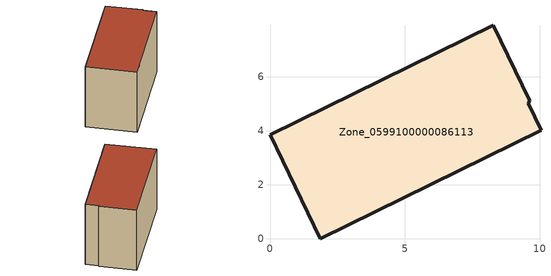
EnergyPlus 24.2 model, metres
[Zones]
Zone_0599100000086113
 floor ground (C_G): 0,3.84 8.28,7.9 9.64,5.1 9.57,5.01 10.05,4.02 1.87,0 z0
 wall outside (C_F): 1.87,0 10.05,4.02 9.57,5.01 9.64,5.1 8.28,7.9 0,3.84 1.87,0 z0:5.78
 roof outside (C_R): 8.28,7.9 0,3.84 1.87,0 10.05,4.02 9.57,5.01 9.64,5.1 z5.78
[BUILDING]
Pand.0599100000086113: North Axis=0; Terrain=City; Loads Convergence Tolerance Value=0.04; Temperature Convergence Tolerance Value=0.4; Solar Distribution=FullExterior; Maximum Number of Warmup Days=25; Minimum Number of Warmup Days=1
[Site:Location]
Rotterdam.The.Hague.AP_ZH_NLD Design_Conditions: Latitude=51.96; Longitude=4.45; Time Zone=1; Elevation=-4.5
[SITE:GROUNDTEMPERATURE:BUILDINGSURFACE]
18, 18, 18, 18, 18, 18, 18, 18, 18, 18, 18, 18
[MATERIAL] Thermal Absorptance=0.9; Solar Absorptance=0.7; Visible Absorptance=0.7
Name | Roughness | Thickness | Conductivity | Density | Specific Heat
G.TI.1946-1964 | MediumSmooth | 0.15 | 1 | 540 | 1210
F.TI.1946-1964 | Rough | 0.3 | 0.857143 | 1920 | 840
R.TI.1946-1964 | MediumRough | 0.2 | 0.277778 | 1500 | 1000
[CONSTRUCTION]
C_G: G.TI.1946-1964
C_F: F.TI.1946-1964
C_R: R.TI.1946-1964
[ZONE]
Zone_0599100000086113: Type=1; Multiplier=1; Ceiling Height=Autocalculate; Volume=Autocalculate; Floor Area=autocalculate; Part of Total Floor Area=Yes
[ZONEINFILTRATION:DESIGNFLOWRATE]
Infil_Zone_0599100000086113: Zone or ZoneList or Space or SpaceList=Zone_0599100000086113; Schedule=AlwaysOn; Design Flow Rate Calculation Method=Flow/Area; Flow Rate per Floor Area=0.003; Constant Term Coefficient=1; Temperature Term Coefficient=0; Velocity Term Coefficient=0; Velocity Squared Term Coefficient=0
[HVACTEMPLATE:ZONE:IDEALLOADSAIRSYSTEM]
Zone_0599100000086113: Maximum Heating Supply Air Temperature=50; Minimum Cooling Supply Air Temperature=13; Maximum Heating Supply Air Humidity Ratio=0.0156; Minimum Cooling Supply Air Humidity Ratio=0.0077; Heating Limit=NoLimit; Cooling Limit=NoLimit; Dehumidification Control Type=ConstantSensibleHeatRatio; Cooling Sensible Heat Ratio=0.7; Dehumidification Setpoint=60; Humidification Control Type=None; Humidification Setpoint=30; Outdoor Air Method=None; Outdoor Air Flow Rate per Person=0.00944; Outdoor Air Flow Rate per Zone Floor Area=0; Outdoor Air Flow Rate per Zone=0; Demand Controlled Ventilation Type=None; Outdoor Air Economizer Type=NoEconomizer; Heat Recovery Type=None; Sensible Heat Recovery Effectiveness=0.7; Latent Heat Recovery Effectiveness=0.65
[ZONECONTROL:THERMOSTAT]
ThermostatControl_Zone_0599100000086113: Zone or ZoneList=Zone_0599100000086113; Control Type Schedule=DualSetpointControlType; Control 1=Thermostat_Zone_0599100000086113; Temperature Difference Between Cutout And Setpoint=0
[THERMOSTATSETPOINT:DUALSETPOINT]
Thermostat_Zone_0599100000086113: Heating Setpoint Temperature Schedule=HeatingSetpoint_Zone_0599100000086113; Cooling Setpoint Temperature Schedule=CoolingSetpoint_Zone_0599100000086113
[SCHEDULE:COMPACT]
HeatingSetpoint_Zone_0599100000086113: Through: 12/31, For: AllDays, Until: 24:00, 21
CoolingSetpoint_Zone_0599100000086113: Through: 12/31, For: AllDays, Until: 24:00, 24
DualSetpointControlType: Through: 12/31, For: AllDays, Until: 24:00, 4
AlwaysOn: Through: 12/31, For: AllDays, Until: 24:00, 1
